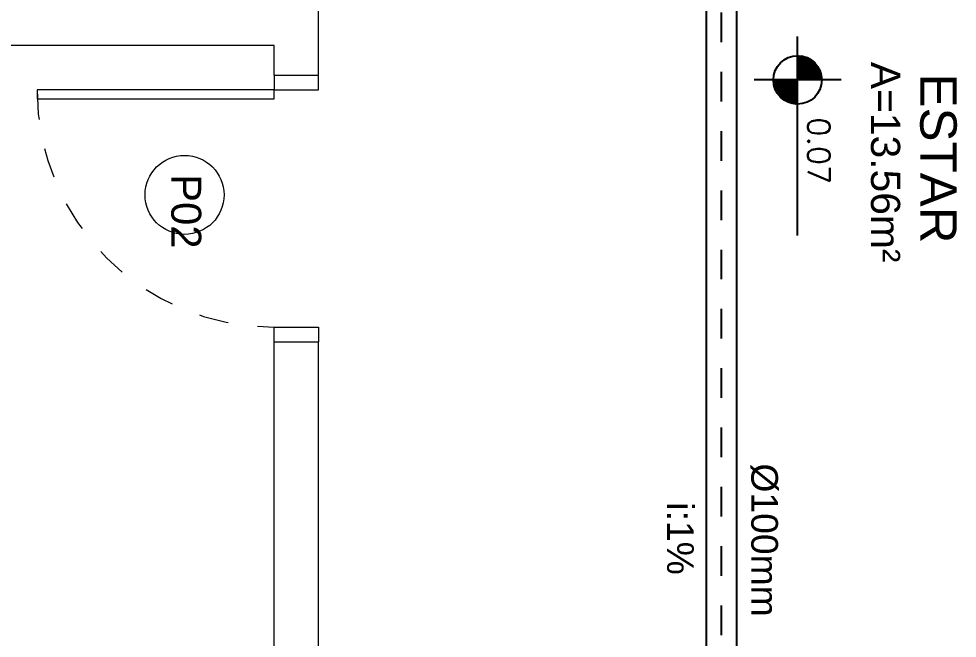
# Model space of a CAD drawing. Header units: millimetres. Extents: x 1345 to 2117, y 1214 to 1365.
# Drawn here: x 1625.302 to 1628.47, y 1254.76 to 1256.85 of the extents above; entities that cross this region are included whole.
import ezdxf
from ezdxf.enums import TextEntityAlignment as Align

# ---------------------------------------------------------------- set-up
doc = ezdxf.new("R2010")
doc.units = ezdxf.units.MM
doc.header["$LTSCALE"] = 0.5
for name, pattern in [('HIDDEN2', [0.1875, 0.125, -0.0625]), ('LINHA_SIMETRIA', [0.25, 0.15, -0.1]), ('TUBO_ESGOTO', [200, 100, 100])]:
    doc.linetypes.add(name, pattern=pattern)
for name, color, linetype in [('08', 8, 'Continuous'), ('50_EGSN_Indicar_texto', 2, 'Continuous'), ('LINHA_SIMETRIA', 1, 'LINHA_SIMETRIA'), ('PISO', 8, 'Continuous'), ('PORTAS', 3, 'Continuous'), ('PROJEÇÃO', 8, 'HIDDEN2'), ('TEXTO2', 3, 'Continuous'), ('Tubo_Esgoto_Det', 6, 'TUBO_ESGOTO'), ('TXT_0', 7, 'Continuous')]:
    doc.layers.add(name, color=color, linetype=linetype)
doc.styles.add('ADITIVOCAD', font='ROMANS.shx')
doc.styles.add('Indicar', font='arial.ttf')
doc.styles.add('SANSSERIF', font='sas_____.pfb', dxfattribs={"height": 1})
doc.styles.get("Standard").update_dxf_attribs({"font": 'arial.ttf'})

# ---------------------------------------------------------------- blocks, each defined once
blk = doc.blocks.new('Adc_nivelpl')
h = blk.add_hatch()
h.set_pattern_fill('_U', color=256, scale=0.005, angle=45, style=0, double=1)
h.set_pattern_definition([(45, (-5.8772514, -3.5161936), (-0.003535534, 0.003535534), []), (135, (-5.8772514, -3.5161936), (-0.003535534, -0.003535534), [])])
h.paths.add_polyline_path([(0.1954, -0.0865, 0.414214), (0.0865, -0.1954), (0.1954, -0.1954)])
h.paths.add_polyline_path([(0.1954, -0.1954), (0.1954, -0.3043, 0.414214), (0.3043, -0.1954)])
for p, q in [((0.1954, 0), (0.1954, -0.3908)), ((0.8958, -0.1954), (0, -0.1954))]:
    blk.add_line(p, q)
blk.add_circle((0.1954, -0.1954), 0.1089)
at = {"flags": 8}
blk.add_attdef('NIVEL', (0.3642, -0.1501), '', height=0.1, dxfattribs=at)

msp = doc.modelspace()

# ---------------------------------------------------------------- linework, layer by layer
at = {"layer": '08', "lineweight": 15}
for p, q in [((1626.3142, 1256.6594), (1626.3142, 1257.0094)), ((1626.1642, 1256.7594), (1623.4142, 1256.7594)), ((1626.1642, 1256.6594), (1626.1642, 1256.7594)), ((1626.1642, 1256.6594), (1626.3142, 1256.6594)), ((1626.1642, 1254.5135), (1626.1642, 1255.7594)), ((1626.1642, 1255.7594), (1626.3142, 1255.7594)), ((1626.3142, 1254.7094), (1626.3142, 1255.7594))]:
    msp.add_line(p, q, dxfattribs=at)
at = {"layer": 'LINHA_SIMETRIA'}
msp.add_line((1627.6743, 1254.5707), (1627.6743, 1260.826), dxfattribs=at)
at = {"layer": 'PISO', "lineweight": 15}
msp.add_circle((1625.8622, 1256.2555), 0.1333, dxfattribs=at)
at = {"layer": 'PORTAS', "lineweight": 15}
for points in [[(1626.1642, 1256.6594), (1626.1642, 1256.6094), (1626.3142, 1256.6094), (1626.3142, 1256.6594)], [(1626.1642, 1255.7594), (1626.1642, 1255.8094), (1626.3142, 1255.8094), (1626.3142, 1255.7594)]]:
    msp.add_lwpolyline(points, dxfattribs=at)
msp.add_lwpolyline([(1626.1642, 1256.6094), (1625.3642, 1256.6094), (1625.3642, 1256.5794), (1626.1642, 1256.5794)], close=True, dxfattribs=at)
at = {"layer": 'PROJEÇÃO', "lineweight": 15}
msp.add_arc((1626.1642, 1256.6094), 0.8, 180, 270, dxfattribs=at)
at = {"layer": 'Tubo_Esgoto_Det'}
for points in [[(1627.7251, 1260.826), (1627.7251, 1254.5707), (1627.6235, 1254.5707)], [(1627.6235, 1254.5707), (1627.6235, 1260.826)]]:
    msp.add_lwpolyline(points, dxfattribs=at)

# ---------------------------------------------------------------- block references
at = {"layer": 'TXT_0', "lineweight": 15}
ref = msp.add_blockref('Adc_nivelpl', (1628.0779, 1256.7899), dxfattribs=dict(at, xscale=0.75, yscale=0.75, zscale=0.75, rotation=270))
ref.add_attrib('NIVEL', '0.07', (1627.9654, 1256.5167), dxfattribs={"height": 0.075, "rotation": 270, "style": 'ADITIVOCAD', "flags": 8})

# ---------------------------------------------------------------- texts
at = {"layer": '08', "lineweight": 15, "insert": (1625.9184, 1256.3256), "char_height": 0.10106, "width": 0.373078, "attachment_point": 1, "rotation": 270}
msp.add_mtext('{\\C3;P02}', dxfattribs=at)
at = {"layer": '50_EGSN_Indicar_texto', "style": 'Indicar'}
for s, p in [('%%C100mm', (1627.7751, 1255.0911)), ('i:1%', (1627.4908, 1255.0961))]:
    msp.add_text(s, height=0.09, rotation=270, dxfattribs=at).set_placement(p, align=Align.CENTER)
at = {"layer": 'TEXTO2', "lineweight": 15, "style": 'SANSSERIF'}
msp.add_text('ESTAR', height=0.12312, rotation=270, dxfattribs=at).set_placement((1628.3453, 1256.6649))
at = {"layer": 'TXT_0', "lineweight": 15, "style": 'SANSSERIF'}
msp.add_text('A=13.56m²', height=0.0985, rotation=270, dxfattribs=at).set_placement((1628.1791, 1256.7044))

doc.saveas('drawing.dxf')
